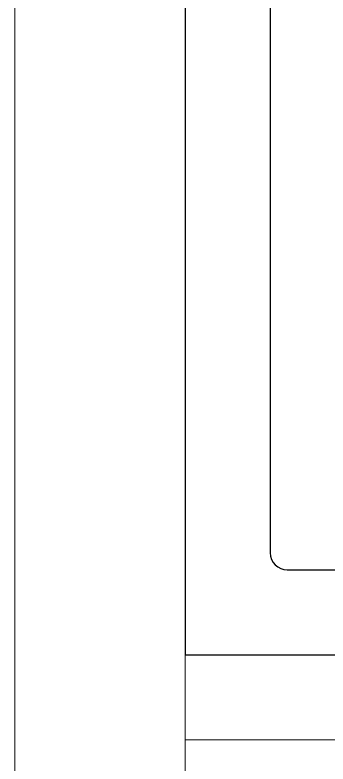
# Model space of a CAD drawing. Header units: millimetres. Extents: x 694231 to 734331, y 4486031 to 4541543.
# Drawn here: x 723979.9 to 724016.6, y 4495887.2 to 4495975.2 of the extents above; entities that cross this region are included whole.
import ezdxf

# ---------------------------------------------------------------- set-up
doc = ezdxf.new("R2010")
doc.units = ezdxf.units.MM
doc.layers.add('DBM_w_sld', color=111, linetype='Continuous', lineweight=20)
doc.layers.add('Deko_Zemin Seramik5', color=155, linetype='Continuous')

# ---------------------------------------------------------------- blocks, each defined once
blk = doc.blocks.new('duşş')
at = {"layer": 'Deko_Zemin Seramik5'}
blk.add_lwpolyline([(13081.425, 1809.29), (13081.425, 1659.29), (13161.423, 1659.29), (13161.423, 1809.29)], dxfattribs=at)
blk.add_lwpolyline([(13091.425, 1799.291), (13091.425, 1671.265, 0.414145), (13093.424, 1669.265), (13149.424, 1669.25, 0.414282), (13151.425, 1671.25), (13151.425, 1799.291)], format="xyb", close=True, dxfattribs=at)

msp = doc.modelspace()

# ---------------------------------------------------------------- linework, layer by layer
at = {"layer": 'DBM_w_sld'}
for points in [[(724738.438, 4496205.808), (724738.438, 4495455.808), (723979.851, 4495455.806), (723979.851, 4496505.806), (724300.097, 4496505.806)], [(723999.851, 4495495.806), (723999.851, 4496465.806)], [(723999.851, 4495495.806), (723999.851, 4496000.071)], [(724174.632, 4495900.071), (723999.851, 4495900.071)], [(724174.632, 4495890.071), (723999.851, 4495890.071)]]:
    msp.add_lwpolyline(points, dxfattribs=at)

# ---------------------------------------------------------------- next in the draw order: block references
at = {"color": 5, "lineweight": 53}
msp.add_blockref('duşş', (710918.426, 4494240.782), dxfattribs=at)

doc.saveas('drawing.dxf')
